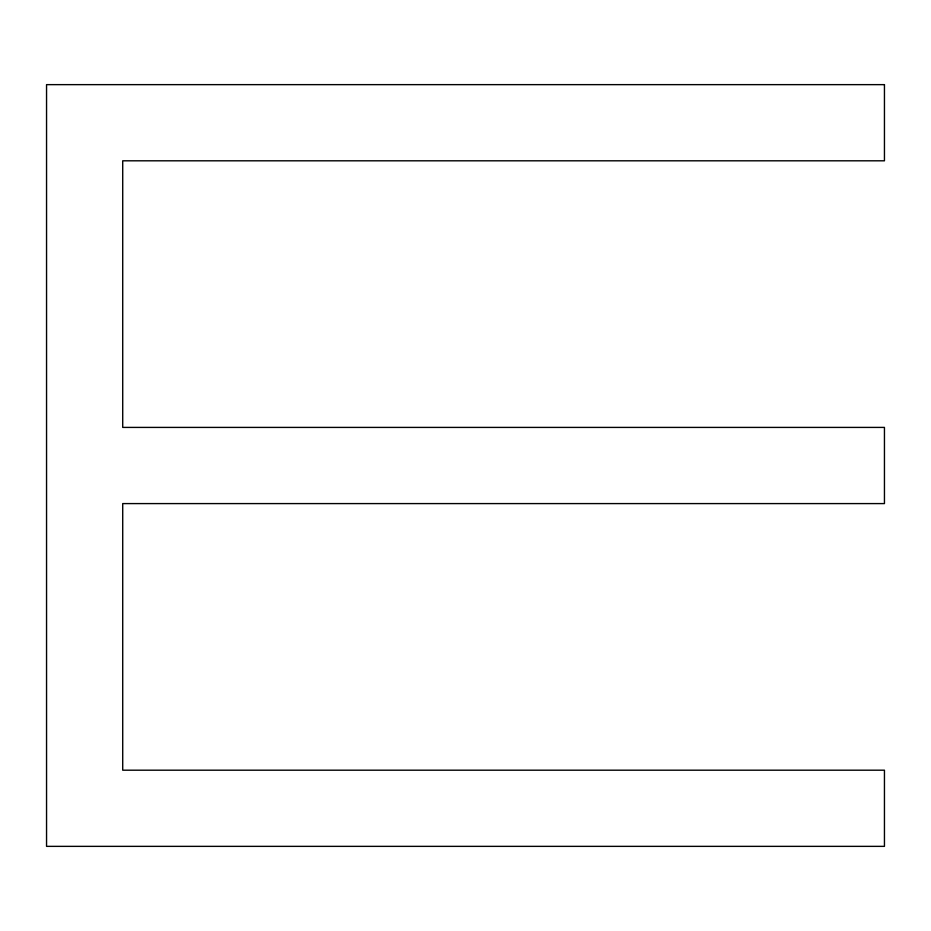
<?xml version="1.0" encoding="UTF-8"?>
<svg xmlns="http://www.w3.org/2000/svg" width="931" height="931" viewBox="0 0 931 931"><rect width="100%" height="100%" fill="white"/><g stroke="black" fill="none" stroke-linecap="round" stroke-linejoin="round"><path stroke-width="1.4" d="M884.45 84.64L46.55 84.64L46.55 846.36L884.45 846.36L884.45 770.193L122.717 770.193L122.717 503.59L884.45 503.59L884.45 427.41L122.717 427.41L122.717 160.807L884.45 160.807L884.45 84.64"/></g></svg>
